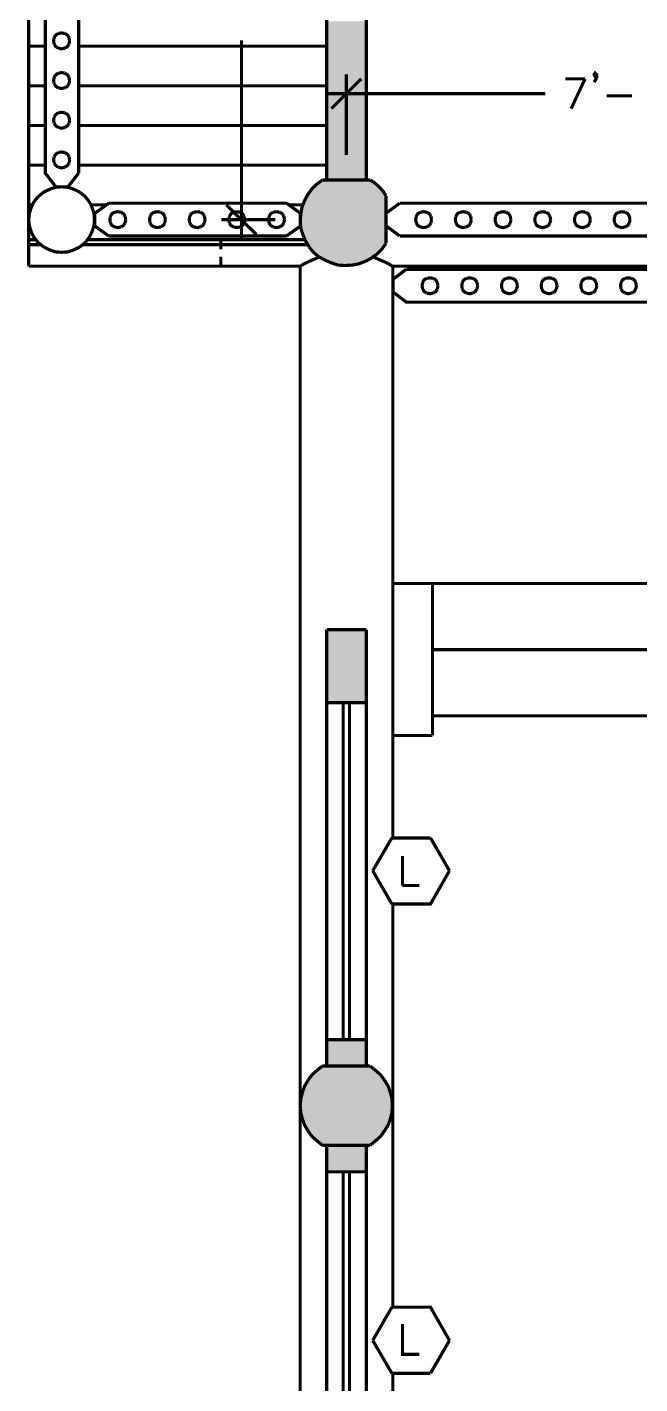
# Model space of a CAD drawing. Header units: millimetres. Extents: x 31 to 857, y 6 to 562.
# Drawn here: x 30.6 to 79.6, y 322.6 to 431.2 of the extents above; entities that cross this region are included whole.
import ezdxf

# ---------------------------------------------------------------- set-up
doc = ezdxf.new("R2010")
doc.units = ezdxf.units.MM
doc.layers.add('H', color=7, linetype='Continuous')
doc.layers.add('P', color=7, linetype='Continuous')

msp = doc.modelspace()

# ---------------------------------------------------------------- hatches: boundary and pattern name
at = {"layer": 'H', "linetype": 'Continuous'}
for points in [[(54.61, 418.977), (54.61, 431.677), (57.785, 418.977), (54.61, 418.977)], [(57.785, 418.977), (54.61, 431.677), (57.785, 431.677), (57.785, 418.977)], [(53.04, 417.707), (53.217, 418.042), (59.355, 417.707), (53.04, 417.707)], [(53.217, 418.042), (53.375, 418.165), (59.143, 418.042), (53.217, 418.042)], [(59.355, 417.707), (53.217, 418.042), (59.143, 418.042), (59.355, 417.707)], [(53.375, 418.165), (53.728, 418.553), (59.02, 418.165), (53.375, 418.165)], [(59.143, 418.042), (53.375, 418.165), (59.02, 418.165), (59.143, 418.042)], [(53.728, 418.553), (53.799, 418.641), (58.632, 418.553), (53.728, 418.553)], [(59.02, 418.165), (53.728, 418.553), (58.632, 418.553), (59.02, 418.165)], [(53.799, 418.641), (54.275, 418.977), (58.596, 418.641), (53.799, 418.641)], [(58.632, 418.553), (53.799, 418.641), (58.596, 418.641), (58.632, 418.553)], [(58.596, 418.641), (54.275, 418.977), (58.085, 418.977), (58.596, 418.641)], [(52.617, 416.772), (52.828, 417.407), (59.355, 416.772), (52.617, 416.772)], [(52.828, 417.407), (53.04, 417.707), (59.355, 417.407), (52.828, 417.407)], [(59.355, 416.772), (52.828, 417.407), (59.355, 417.407), (59.355, 416.772)], [(59.355, 417.407), (53.04, 417.707), (59.355, 417.707), (59.355, 417.407)], [(52.493, 416.048), (52.617, 416.772), (59.355, 416.048), (52.493, 416.048)], [(52.493, 415.378), (52.493, 416.048), (59.355, 415.378), (52.493, 415.378)], [(59.355, 415.378), (52.493, 416.048), (59.355, 416.048), (59.355, 415.378)], [(59.355, 416.048), (52.617, 416.772), (59.355, 416.772), (59.355, 416.048)], [(52.67, 414.655), (52.493, 415.378), (59.355, 414.655), (52.67, 414.655)], [(59.355, 414.655), (52.493, 415.378), (59.355, 415.378), (59.355, 414.655)], [(52.917, 414.02), (52.67, 414.655), (59.355, 414.02), (52.917, 414.02)], [(59.355, 414.02), (52.67, 414.655), (59.355, 414.655), (59.355, 414.02)], [(53.005, 413.897), (52.917, 414.02), (59.355, 413.897), (53.005, 413.897)], [(59.355, 413.897), (52.917, 414.02), (59.355, 414.02), (59.355, 413.897)], [(53.34, 413.42), (53.005, 413.897), (59.02, 413.42), (53.34, 413.42)], [(59.02, 413.42), (53.005, 413.897), (59.355, 413.897), (59.02, 413.42)], [(53.428, 413.297), (53.34, 413.42), (58.932, 413.297), (53.428, 413.297)], [(58.932, 413.297), (53.34, 413.42), (59.02, 413.42), (58.932, 413.297)], [(53.799, 412.926), (53.428, 413.297), (58.508, 412.926), (53.799, 412.926)], [(58.508, 412.926), (53.428, 413.297), (58.932, 413.297), (58.508, 412.926)], [(53.975, 412.838), (53.799, 412.926), (58.42, 412.838), (53.975, 412.838)], [(58.42, 412.838), (53.799, 412.926), (58.508, 412.926), (58.42, 412.838)], [(54.398, 412.538), (53.975, 412.838), (57.908, 412.538), (54.398, 412.538)], [(57.908, 412.538), (53.975, 412.838), (58.42, 412.838), (57.908, 412.538)], [(54.575, 412.45), (54.398, 412.538), (57.82, 412.45), (54.575, 412.45)], [(57.82, 412.45), (54.398, 412.538), (57.908, 412.538), (57.82, 412.45)], [(55.069, 412.238), (54.575, 412.45), (57.273, 412.238), (55.069, 412.238)], [(57.273, 412.238), (54.575, 412.45), (57.82, 412.45), (57.273, 412.238)], [(55.245, 412.203), (55.069, 412.238), (57.15, 412.203), (55.245, 412.203)], [(57.15, 412.203), (55.069, 412.238), (57.273, 412.238), (57.15, 412.203)], [(55.757, 412.115), (55.245, 412.203), (56.55, 412.115), (55.757, 412.115)], [(56.55, 412.115), (55.245, 412.203), (57.15, 412.203), (56.55, 412.115)], [(54.61, 377.155), (54.61, 382.993), (57.785, 377.155), (54.61, 377.155)], [(57.785, 377.155), (54.61, 382.993), (57.785, 382.993), (57.785, 377.155)], [(54.61, 348.068), (54.61, 350.185), (57.785, 348.068), (54.61, 348.068)], [(57.785, 348.068), (54.61, 350.185), (57.785, 350.185), (57.785, 348.068)], [(53.252, 347.133), (53.728, 347.645), (59.09, 347.133), (53.252, 347.133)], [(53.728, 347.645), (54.275, 348.068), (58.632, 347.645), (53.728, 347.645)], [(59.09, 347.133), (53.728, 347.645), (58.632, 347.645), (59.09, 347.133)], [(58.632, 347.645), (54.275, 348.068), (58.085, 348.068), (58.632, 347.645)], [(52.617, 345.899), (52.881, 346.551), (59.725, 345.899), (52.617, 345.899)], [(52.881, 346.551), (53.252, 347.133), (59.478, 346.551), (52.881, 346.551)], [(59.725, 345.899), (52.881, 346.551), (59.478, 346.551), (59.725, 345.899)], [(59.478, 346.551), (53.252, 347.133), (59.09, 347.133), (59.478, 346.551)], [(52.493, 345.228), (52.617, 345.899), (59.866, 345.228), (52.493, 345.228)], [(59.866, 345.228), (52.617, 345.899), (59.725, 345.899), (59.866, 345.228)], [(52.493, 344.558), (52.493, 345.228), (59.866, 344.558), (52.493, 344.558)], [(59.866, 344.558), (52.493, 345.228), (59.866, 345.228), (59.866, 344.558)], [(52.617, 343.87), (52.493, 344.558), (59.725, 343.87), (52.617, 343.87)], [(59.725, 343.87), (52.493, 344.558), (59.866, 344.558), (59.725, 343.87)], [(52.881, 343.2), (52.617, 343.87), (59.478, 343.2), (52.881, 343.2)], [(59.478, 343.2), (52.617, 343.87), (59.725, 343.87), (59.478, 343.2)], [(53.252, 342.653), (52.881, 343.2), (59.09, 342.653), (53.252, 342.653)], [(59.09, 342.653), (52.881, 343.2), (59.478, 343.2), (59.09, 342.653)], [(53.728, 342.142), (53.252, 342.653), (58.632, 342.142), (53.728, 342.142)], [(58.632, 342.142), (53.252, 342.653), (59.09, 342.653), (58.632, 342.142)], [(54.275, 341.718), (53.728, 342.142), (58.085, 341.718), (54.275, 341.718)], [(58.085, 341.718), (53.728, 342.142), (58.632, 342.142), (58.085, 341.718)], [(54.61, 339.602), (54.61, 341.718), (57.785, 339.602), (54.61, 339.602)], [(57.785, 339.602), (54.61, 341.718), (57.785, 341.718), (57.785, 339.602)]]:
    msp.add_hatch(color=256, dxfattribs=at).paths.add_polyline_path(points)

# ---------------------------------------------------------------- linework, layer by layer
at = {"layer": 'P', "const_width": 0.254}
for points in [[(30.762, 414.196), (30.762, 499.921)], [(32.932, 418.43), (32.085, 419.523), (32.085, 453.355), (32.932, 454.413)], [(33.902, 454.413), (34.749, 453.355), (34.749, 419.523)], [(54.592, 453.902), (54.592, 418.977)], [(57.767, 453.902), (57.767, 418.977)], [(32.791, 430.371), (32.755, 430.107), (32.791, 429.86)], [(33.143, 430.706), (32.932, 430.583), (32.791, 430.371)], [(32.791, 429.86), (32.932, 429.648), (33.143, 429.525)], [(33.637, 430.706), (33.39, 430.742), (33.143, 430.706)], [(33.99, 430.371), (33.849, 430.583), (33.637, 430.706)], [(33.637, 429.525), (33.849, 429.648), (33.99, 429.86)], [(34.025, 430.107), (33.99, 430.371)], [(33.99, 429.86), (34.025, 430.107)], [(34.025, 430.107), (34.025, 430.107)], [(47.784, 414.196), (47.784, 430.16)], [(30.762, 429.683), (32.085, 429.683)], [(33.143, 429.525), (33.39, 429.472), (33.637, 429.525)], [(34.749, 429.683), (38.1, 429.683)], [(38.1, 429.683), (42.069, 429.683), (46.055, 429.683), (50.024, 429.683)], [(50.024, 429.683), (53.975, 429.683), (54.592, 429.683)], [(32.791, 427.196), (32.755, 426.932), (32.791, 426.685)], [(33.143, 427.531), (32.932, 427.408), (32.791, 427.196)], [(32.791, 426.685), (32.932, 426.473), (33.143, 426.35)], [(33.637, 427.531), (33.39, 427.567), (33.143, 427.531)], [(33.99, 427.196), (33.849, 427.408), (33.637, 427.531)], [(33.637, 426.35), (33.849, 426.473), (33.99, 426.685)], [(34.025, 426.932), (33.99, 427.196)], [(33.99, 426.685), (34.025, 426.932)], [(34.025, 426.932), (34.025, 426.932)], [(57.362, 427.073), (54.98, 424.692)], [(56.162, 420.97), (56.162, 427.443)], [(73.695, 427.073), (75.265, 427.073)], [(75.265, 427.073), (74.154, 424.692)], [(76.2, 427.408), (76.059, 427.284), (75.988, 427.408), (76.059, 427.531), (76.2, 427.408), (76.2, 427.143)], [(76.059, 426.932), (75.988, 426.808)], [(76.2, 427.143), (76.059, 426.932)], [(30.762, 426.508), (32.085, 426.508)], [(33.143, 426.35), (33.39, 426.297), (33.637, 426.35)], [(34.749, 426.508), (38.1, 426.508), (42.069, 426.508), (46.055, 426.508), (50.024, 426.508), (53.975, 426.508), (54.592, 426.508)], [(54.61, 425.891), (72.09, 425.891)], [(76.994, 425.715), (79.022, 425.715)], [(30.762, 423.333), (32.085, 423.333)], [(32.791, 424.021), (32.755, 423.757), (32.791, 423.51)], [(33.143, 424.356), (32.932, 424.233), (32.791, 424.021)], [(32.791, 423.51), (32.932, 423.298), (33.143, 423.175)], [(33.637, 424.356), (33.39, 424.392), (33.143, 424.356)], [(33.99, 424.021), (33.849, 424.233), (33.637, 424.356)], [(33.637, 423.175), (33.849, 423.298), (33.99, 423.51)], [(34.025, 423.757), (33.99, 424.021)], [(33.99, 423.51), (34.025, 423.757)], [(34.025, 423.757), (34.025, 423.757)], [(34.749, 423.333), (38.1, 423.333), (42.069, 423.333), (46.055, 423.333), (50.024, 423.333), (53.975, 423.333), (54.592, 423.333)], [(33.143, 423.175), (33.39, 423.122), (33.637, 423.175)], [(33.143, 421.181), (32.932, 421.058), (32.791, 420.846)], [(33.637, 421.181), (33.39, 421.217), (33.143, 421.181)], [(33.99, 420.846), (33.849, 421.058), (33.637, 421.181)], [(30.762, 420.158), (32.085, 420.158)], [(32.791, 420.846), (32.755, 420.582), (32.791, 420.335)], [(32.791, 420.335), (32.932, 420.123), (33.143, 420)], [(33.637, 420), (33.849, 420.123), (33.99, 420.335)], [(34.025, 420.582), (33.99, 420.846)], [(33.99, 420.335), (34.025, 420.582)], [(34.025, 420.582), (34.025, 420.582)], [(34.749, 420.158), (38.1, 420.158), (42.069, 420.158), (46.055, 420.158)], [(46.055, 420.158), (50.024, 420.158)], [(50.024, 420.158), (53.975, 420.158), (54.592, 420.158)], [(30.762, 412.08), (30.762, 419.488)], [(33.143, 420), (33.39, 419.947), (33.637, 420)], [(34.749, 419.523), (33.902, 418.43)], [(34.749, 419.523), (34.749, 419.523)], [(34.837, 418.006), (34.413, 418.218), (33.902, 418.394), (33.39, 418.43), (32.879, 418.394), (32.385, 418.218), (31.962, 418.006), (31.538, 417.671)], [(33.902, 418.43), (32.932, 418.43)], [(35.595, 417.248), (35.26, 417.671), (34.837, 418.006)], [(54.257, 418.977), (53.799, 418.641), (53.411, 418.271), (53.075, 417.795), (52.828, 417.336)], [(54.257, 418.977), (58.067, 418.977)], [(58.455, 418.73), (58.067, 418.977)], [(58.455, 418.73), (58.067, 418.977)], [(58.79, 418.43), (58.455, 418.73)], [(58.79, 418.43), (58.455, 418.73)], [(59.337, 417.707), (59.09, 418.095), (58.79, 418.43)], [(59.337, 417.707), (59.09, 418.095), (58.79, 418.43)], [(30.762, 416.983), (31.027, 416.983)], [(30.974, 416.825), (30.815, 416.313)], [(31.186, 417.248), (30.974, 416.825)], [(31.538, 417.671), (31.186, 417.248)], [(36.019, 415.802), (35.983, 416.313), (35.807, 416.825), (35.595, 417.248)], [(35.754, 416.983), (36.953, 416.983)], [(36.054, 416.313), (37.165, 417.124)], [(37.165, 417.124), (51.382, 417.124), (51.382, 417.124)], [(46.567, 416.983), (48.966, 414.62)], [(51.382, 417.124), (52.493, 416.313), (52.493, 415.29), (51.382, 414.496)], [(51.558, 416.983), (52.652, 416.983)], [(52.828, 417.336), (52.617, 416.789), (52.529, 416.278), (52.476, 415.678)], [(59.337, 413.897), (59.337, 417.707)], [(59.337, 413.897), (59.337, 417.707)], [(60.448, 417.124), (59.337, 416.313)], [(95.867, 414.496), (96.926, 415.308), (96.926, 416.313), (95.867, 417.124), (60.448, 417.124)], [(30.815, 416.313), (30.762, 415.802), (30.815, 415.308)], [(35.595, 414.373), (35.807, 414.796), (35.983, 415.308), (36.019, 415.802), (36.019, 415.802)], [(36.054, 415.29), (36.054, 416.313)], [(37.289, 416.066), (37.253, 415.802), (37.289, 415.555)], [(37.624, 416.401), (37.412, 416.278), (37.289, 416.066)], [(38.135, 416.401), (37.888, 416.437), (37.624, 416.401)], [(38.47, 416.066), (38.347, 416.278), (38.135, 416.401)], [(38.523, 415.802), (38.47, 416.066)], [(38.47, 415.555), (38.523, 415.802)], [(38.523, 415.802), (38.523, 415.802)], [(40.464, 416.066), (40.428, 415.802), (40.464, 415.555)], [(40.799, 416.401), (40.587, 416.278), (40.464, 416.066)], [(41.31, 416.401), (41.063, 416.437), (40.799, 416.401)], [(41.645, 416.066), (41.522, 416.278), (41.31, 416.401)], [(41.698, 415.802), (41.645, 416.066)], [(41.645, 415.555), (41.698, 415.802)], [(41.698, 415.802), (41.698, 415.802)], [(43.639, 416.066), (43.603, 415.802), (43.639, 415.555)], [(43.974, 416.401), (43.762, 416.278), (43.639, 416.066)], [(44.485, 416.401), (44.238, 416.437), (43.974, 416.401)], [(44.82, 416.066), (44.697, 416.278), (44.485, 416.401)], [(44.873, 415.802), (44.82, 416.066)], [(44.82, 415.555), (44.873, 415.802)], [(44.873, 415.802), (44.873, 415.802)], [(50.5, 415.802), (46.179, 415.802)], [(46.814, 416.066), (46.778, 415.802), (46.814, 415.555)], [(47.149, 416.401), (46.937, 416.278), (46.814, 416.066)], [(47.66, 416.401), (47.413, 416.437), (47.149, 416.401)], [(47.995, 416.066), (47.872, 416.278), (47.66, 416.401)], [(48.048, 415.802), (47.995, 416.066)], [(47.995, 415.555), (48.048, 415.802)], [(48.048, 415.802), (48.048, 415.802)], [(49.989, 416.066), (49.953, 415.802), (49.989, 415.555)], [(50.324, 416.401), (50.112, 416.278), (49.989, 416.066)], [(50.835, 416.401), (50.588, 416.437), (50.324, 416.401)], [(51.17, 416.066), (51.047, 416.278), (50.835, 416.401)], [(51.223, 415.802), (51.17, 416.066)], [(51.17, 415.555), (51.223, 415.802)], [(51.223, 415.802), (51.223, 415.802)], [(59.337, 416.313), (59.337, 415.308)], [(61.754, 416.066), (61.718, 415.802), (61.754, 415.555)], [(62.089, 416.401), (61.877, 416.278), (61.754, 416.066)], [(62.6, 416.401), (62.353, 416.437), (62.089, 416.401)], [(62.936, 416.066), (62.812, 416.278), (62.6, 416.401)], [(62.988, 415.802), (62.936, 416.066)], [(62.936, 415.555), (62.988, 415.802)], [(62.988, 415.802), (62.988, 415.802)], [(64.929, 416.066), (64.893, 415.802), (64.929, 415.555)], [(65.264, 416.401), (65.052, 416.278), (64.929, 416.066)], [(65.775, 416.401), (65.528, 416.437), (65.264, 416.401)], [(66.111, 416.066), (65.987, 416.278), (65.775, 416.401)], [(66.163, 415.802), (66.111, 416.066)], [(66.111, 415.555), (66.163, 415.802)], [(66.163, 415.802), (66.163, 415.802)], [(68.104, 416.066), (68.068, 415.802), (68.104, 415.555)], [(68.439, 416.401), (68.227, 416.278), (68.104, 416.066)], [(68.95, 416.401), (68.703, 416.437), (68.439, 416.401)], [(69.286, 416.066), (69.162, 416.278), (68.95, 416.401)], [(69.338, 415.802), (69.286, 416.066)], [(69.286, 415.555), (69.338, 415.802)], [(69.338, 415.802), (69.338, 415.802)], [(71.279, 416.066), (71.243, 415.802), (71.279, 415.555)], [(71.614, 416.401), (71.402, 416.278), (71.279, 416.066)], [(72.125, 416.401), (71.878, 416.437), (71.614, 416.401)], [(72.461, 416.066), (72.337, 416.278), (72.125, 416.401)], [(72.513, 415.802), (72.461, 416.066)], [(72.461, 415.555), (72.513, 415.802)], [(72.513, 415.802), (72.513, 415.802)], [(74.454, 416.066), (74.418, 415.802), (74.454, 415.555)], [(74.789, 416.401), (74.577, 416.278), (74.454, 416.066)], [(75.3, 416.401), (75.053, 416.437), (74.789, 416.401)], [(75.636, 416.066), (75.512, 416.278), (75.3, 416.401)], [(75.688, 415.802), (75.636, 416.066)], [(75.636, 415.555), (75.688, 415.802)], [(75.688, 415.802), (75.688, 415.802)], [(77.629, 416.066), (77.593, 415.802), (77.629, 415.555)], [(77.964, 416.401), (77.752, 416.278), (77.629, 416.066)], [(78.475, 416.401), (78.228, 416.437), (77.964, 416.401)], [(78.811, 416.066), (78.687, 416.278), (78.475, 416.401)], [(78.863, 415.802), (78.811, 416.066)], [(78.811, 415.555), (78.863, 415.802)], [(78.863, 415.802), (78.863, 415.802)], [(30.815, 415.308), (30.974, 414.796)], [(30.974, 414.796), (31.186, 414.373)], [(37.165, 414.496), (36.054, 415.29)], [(37.289, 415.555), (37.412, 415.343), (37.624, 415.219)], [(37.624, 415.219), (37.888, 415.167), (38.135, 415.219)], [(38.135, 415.219), (38.347, 415.343), (38.47, 415.555)], [(40.464, 415.555), (40.587, 415.343), (40.799, 415.219)], [(40.799, 415.219), (41.063, 415.167), (41.31, 415.219)], [(41.31, 415.219), (41.522, 415.343), (41.645, 415.555)], [(43.639, 415.555), (43.762, 415.343), (43.974, 415.219)], [(43.974, 415.219), (44.238, 415.167), (44.485, 415.219)], [(44.485, 415.219), (44.697, 415.343), (44.82, 415.555)], [(46.814, 415.555), (46.937, 415.343), (47.149, 415.219)], [(47.149, 415.219), (47.413, 415.167), (47.66, 415.219)], [(47.66, 415.219), (47.872, 415.343), (47.995, 415.555)], [(49.989, 415.555), (50.112, 415.343), (50.324, 415.219)], [(50.324, 415.219), (50.588, 415.167), (50.835, 415.219)], [(50.835, 415.219), (51.047, 415.343), (51.17, 415.555)], [(52.476, 415.678), (52.529, 415.131), (52.687, 414.62), (52.899, 414.108), (53.199, 413.614)], [(59.337, 415.308), (60.448, 414.496)], [(61.754, 415.555), (61.877, 415.343), (62.089, 415.219)], [(62.089, 415.219), (62.353, 415.167), (62.6, 415.219)], [(62.6, 415.219), (62.812, 415.343), (62.936, 415.555)], [(64.929, 415.555), (65.052, 415.343), (65.264, 415.219)], [(65.264, 415.219), (65.528, 415.167), (65.775, 415.219)], [(65.775, 415.219), (65.987, 415.343), (66.111, 415.555)], [(68.104, 415.555), (68.227, 415.343), (68.439, 415.219)], [(68.439, 415.219), (68.703, 415.167), (68.95, 415.219)], [(68.95, 415.219), (69.162, 415.343), (69.286, 415.555)], [(71.279, 415.555), (71.402, 415.343), (71.614, 415.219)], [(71.614, 415.219), (71.878, 415.167), (72.125, 415.219)], [(72.125, 415.219), (72.337, 415.343), (72.461, 415.555)], [(74.454, 415.555), (74.577, 415.343), (74.789, 415.219)], [(74.789, 415.219), (75.053, 415.167), (75.3, 415.219)], [(75.3, 415.219), (75.512, 415.343), (75.636, 415.555)], [(77.629, 415.555), (77.752, 415.343), (77.964, 415.219)], [(77.964, 415.219), (78.228, 415.167), (78.475, 415.219)], [(78.475, 415.219), (78.687, 415.343), (78.811, 415.555)], [(31.274, 414.196), (30.762, 414.196)], [(30.762, 413.808), (31.697, 413.808)], [(31.186, 414.373), (31.538, 413.949)], [(31.538, 413.949), (31.962, 413.614), (32.385, 413.403), (32.879, 413.226), (33.39, 413.191), (33.902, 413.226), (34.413, 413.403), (34.837, 413.614)], [(34.837, 413.614), (35.26, 413.949), (35.595, 414.373)], [(35.137, 413.808), (38.1, 413.808), (42.069, 413.808), (46.055, 413.808)], [(52.828, 414.196), (35.507, 414.196)], [(51.382, 414.496), (37.165, 414.496)], [(46.055, 413.808), (46.126, 413.808)], [(46.126, 414.196), (46.126, 413.438)], [(46.126, 413.808), (50.024, 413.808), (53.04, 413.808)], [(53.199, 413.614), (53.534, 413.191), (53.957, 412.838)], [(57.697, 412.468), (58.155, 412.715), (58.614, 413.05), (59.002, 413.438), (59.337, 413.897)], [(60.448, 414.496), (95.867, 414.496), (95.867, 414.496)], [(46.126, 412.838), (46.126, 412.08)], [(53.199, 412.468), (52.828, 412.291), (52.476, 412.08)], [(53.199, 412.468), (52.828, 412.291), (52.476, 412.08)], [(53.975, 412.803), (53.587, 412.627), (53.199, 412.468)], [(53.975, 412.803), (53.587, 412.627), (53.199, 412.468)], [(53.957, 412.838), (54.469, 412.556)], [(54.469, 412.556), (54.98, 412.344), (55.492, 412.168)], [(56.039, 412.133), (56.638, 412.168), (57.132, 412.256), (57.697, 412.468)], [(59.126, 412.468), (58.755, 412.627), (58.367, 412.803)], [(59.126, 412.468), (58.755, 412.627), (58.367, 412.803)], [(59.514, 412.291), (59.126, 412.468)], [(59.514, 412.291), (59.126, 412.468)], [(52.493, 412.08), (30.762, 412.08)], [(46.126, 412.08), (52.476, 412.08)], [(52.476, 412.08), (52.476, 286.138)], [(55.492, 412.168), (56.039, 412.133)], [(59.849, 412.08), (59.514, 412.291)], [(59.849, 412.08), (59.514, 412.291)], [(59.884, 412.08), (66.234, 412.08)], [(85.302, 412.08), (59.884, 412.08)], [(59.884, 412.08), (59.884, 386.68)], [(59.884, 412.08), (59.884, 366.324)], [(141.376, 412.08), (59.884, 412.08)], [(60.96, 411.833), (59.902, 411.021)], [(80.504, 411.833), (60.96, 411.833)], [(59.902, 411.021), (59.902, 410.016)], [(62.265, 410.774), (62.23, 410.51), (62.265, 410.263)], [(62.6, 411.11), (62.389, 410.986), (62.265, 410.774)], [(63.112, 411.11), (62.865, 411.145), (62.6, 411.11)], [(63.447, 410.774), (63.324, 410.986), (63.112, 411.11)], [(63.5, 410.51), (63.447, 410.774)], [(63.447, 410.263), (63.5, 410.51)], [(63.5, 410.51), (63.5, 410.51)], [(65.44, 410.774), (65.405, 410.51), (65.44, 410.263)], [(65.775, 411.11), (65.564, 410.986), (65.44, 410.774)], [(66.287, 411.11), (66.04, 411.145), (65.775, 411.11)], [(66.622, 410.774), (66.499, 410.986), (66.287, 411.11)], [(66.675, 410.51), (66.622, 410.774)], [(66.622, 410.263), (66.675, 410.51)], [(66.675, 410.51), (66.675, 410.51)], [(68.615, 410.774), (68.58, 410.51), (68.615, 410.263)], [(68.95, 411.11), (68.739, 410.986), (68.615, 410.774)], [(69.462, 411.11), (69.215, 411.145), (68.95, 411.11)], [(69.797, 410.774), (69.674, 410.986), (69.462, 411.11)], [(69.85, 410.51), (69.797, 410.774)], [(69.797, 410.263), (69.85, 410.51)], [(69.85, 410.51), (69.85, 410.51)], [(71.79, 410.774), (71.755, 410.51), (71.79, 410.263)], [(72.125, 411.11), (71.914, 410.986), (71.79, 410.774)], [(72.637, 411.11), (72.39, 411.145), (72.125, 411.11)], [(72.972, 410.774), (72.849, 410.986), (72.637, 411.11)], [(73.025, 410.51), (72.972, 410.774)], [(72.972, 410.263), (73.025, 410.51)], [(73.025, 410.51), (73.025, 410.51)], [(74.965, 410.774), (74.93, 410.51), (74.965, 410.263)], [(75.3, 411.11), (75.089, 410.986), (74.965, 410.774)], [(75.812, 411.11), (75.565, 411.145), (75.3, 411.11)], [(76.147, 410.774), (76.024, 410.986), (75.812, 411.11)], [(76.2, 410.51), (76.147, 410.774)], [(76.147, 410.263), (76.2, 410.51)], [(76.2, 410.51), (76.2, 410.51)], [(78.14, 410.774), (78.105, 410.51), (78.14, 410.263)], [(78.475, 411.11), (78.264, 410.986), (78.14, 410.774)], [(78.987, 411.11), (78.74, 411.145), (78.475, 411.11)], [(79.322, 410.774), (79.199, 410.986), (78.987, 411.11)], [(79.375, 410.51), (79.322, 410.774)], [(79.322, 410.263), (79.375, 410.51)], [(79.375, 410.51), (79.375, 410.51)], [(59.902, 410.016), (60.96, 409.205), (80.504, 409.205), (80.504, 409.205)], [(62.265, 410.263), (62.389, 410.051), (62.6, 409.928)], [(62.6, 409.928), (62.865, 409.875), (63.112, 409.928)], [(63.112, 409.928), (63.324, 410.051), (63.447, 410.263)], [(65.44, 410.263), (65.564, 410.051), (65.775, 409.928)], [(65.775, 409.928), (66.04, 409.875), (66.287, 409.928)], [(66.287, 409.928), (66.499, 410.051), (66.622, 410.263)], [(68.615, 410.263), (68.739, 410.051), (68.95, 409.928)], [(68.95, 409.928), (69.215, 409.875), (69.462, 409.928)], [(69.462, 409.928), (69.674, 410.051), (69.797, 410.263)], [(71.79, 410.263), (71.914, 410.051), (72.125, 409.928)], [(72.125, 409.928), (72.39, 409.875), (72.637, 409.928)], [(72.637, 409.928), (72.849, 410.051), (72.972, 410.263)], [(74.965, 410.263), (75.089, 410.051), (75.3, 409.928)], [(75.3, 409.928), (75.565, 409.875), (75.812, 409.928)], [(75.812, 409.928), (76.024, 410.051), (76.147, 410.263)], [(78.14, 410.263), (78.264, 410.051), (78.475, 409.928)], [(78.475, 409.928), (78.74, 409.875), (78.987, 409.928)], [(78.987, 409.928), (79.199, 410.051), (79.322, 410.263)], [(82.127, 386.68), (59.884, 386.68)], [(63.059, 374.527), (63.059, 386.68)], [(54.592, 382.993), (54.592, 377.155)], [(54.592, 382.993), (57.767, 382.993)], [(57.767, 382.993), (57.767, 377.155)], [(82.127, 381.388), (63.059, 381.388)], [(59.884, 379.271), (59.884, 374.527)], [(57.767, 377.155), (54.592, 377.155)], [(54.592, 377.155), (54.592, 350.185)], [(54.592, 377.155), (57.767, 377.155)], [(55.915, 377.155), (55.915, 350.185)], [(56.427, 377.155), (56.427, 350.185)], [(57.767, 350.185), (57.767, 377.155)], [(82.127, 376.096), (63.059, 376.096)], [(59.884, 374.527), (63.059, 374.527)], [(58.279, 363.696), (59.813, 366.324), (59.813, 366.324)], [(59.813, 366.324), (62.9, 366.324)], [(62.9, 366.324), (64.417, 363.696)], [(60.66, 364.878), (60.66, 362.514)], [(59.813, 361.033), (58.279, 363.696)], [(64.417, 363.696), (62.9, 361.033), (59.813, 361.033)], [(60.66, 362.514), (62.001, 362.514)], [(59.884, 361.033), (59.884, 328.771)], [(54.592, 350.185), (57.767, 350.185)], [(54.592, 350.185), (54.592, 350.185)], [(54.592, 348.068), (54.592, 350.185), (57.767, 350.185)], [(57.767, 350.185), (57.767, 348.068)], [(53.411, 347.363), (53.111, 346.939)], [(53.834, 347.733), (53.411, 347.363)], [(54.257, 348.068), (53.834, 347.733)], [(54.257, 348.068), (58.067, 348.068)], [(58.914, 347.363), (58.491, 347.733), (58.067, 348.068)], [(59.69, 345.952), (59.514, 346.463), (59.214, 346.939), (58.914, 347.363)], [(53.111, 346.939), (52.828, 346.463), (52.652, 345.952)], [(52.529, 345.458), (52.476, 344.893), (52.529, 344.346)], [(52.652, 345.952), (52.529, 345.458)], [(59.813, 345.458), (59.69, 345.952)], [(59.813, 344.346), (59.849, 344.893), (59.813, 345.458)], [(52.529, 344.346), (52.652, 343.835)], [(59.69, 343.835), (59.813, 344.346)], [(52.652, 343.835), (52.828, 343.341), (53.111, 342.865), (53.411, 342.441)], [(59.214, 342.865), (59.514, 343.341), (59.69, 343.835)], [(53.411, 342.441), (53.834, 342.071), (54.257, 341.718)], [(58.067, 341.718), (58.491, 342.071)], [(58.491, 342.071), (58.914, 342.441)], [(58.914, 342.441), (59.214, 342.865)], [(54.257, 341.718), (58.067, 341.718)], [(54.592, 341.718), (54.592, 339.602)], [(54.592, 339.602), (57.767, 339.602), (57.767, 341.718)], [(54.592, 339.602), (57.767, 339.602)], [(54.592, 312.596), (54.592, 339.602)], [(54.592, 339.602), (54.592, 339.602)], [(55.915, 312.596), (55.915, 339.602)], [(56.427, 312.596), (56.427, 339.602)], [(57.767, 339.602), (57.767, 312.596)], [(59.813, 328.771), (58.279, 326.108)], [(64.417, 326.108), (62.9, 328.771), (59.813, 328.771)], [(60.66, 327.413), (60.66, 324.997), (62.001, 324.997)], [(58.279, 326.108), (59.813, 323.48), (59.813, 323.48)], [(62.9, 323.48), (64.417, 326.108)], [(59.813, 323.48), (62.9, 323.48)], [(59.884, 323.48), (59.884, 286.138)]]:
    msp.add_lwpolyline(points, dxfattribs=at)

doc.saveas('drawing.dxf')
